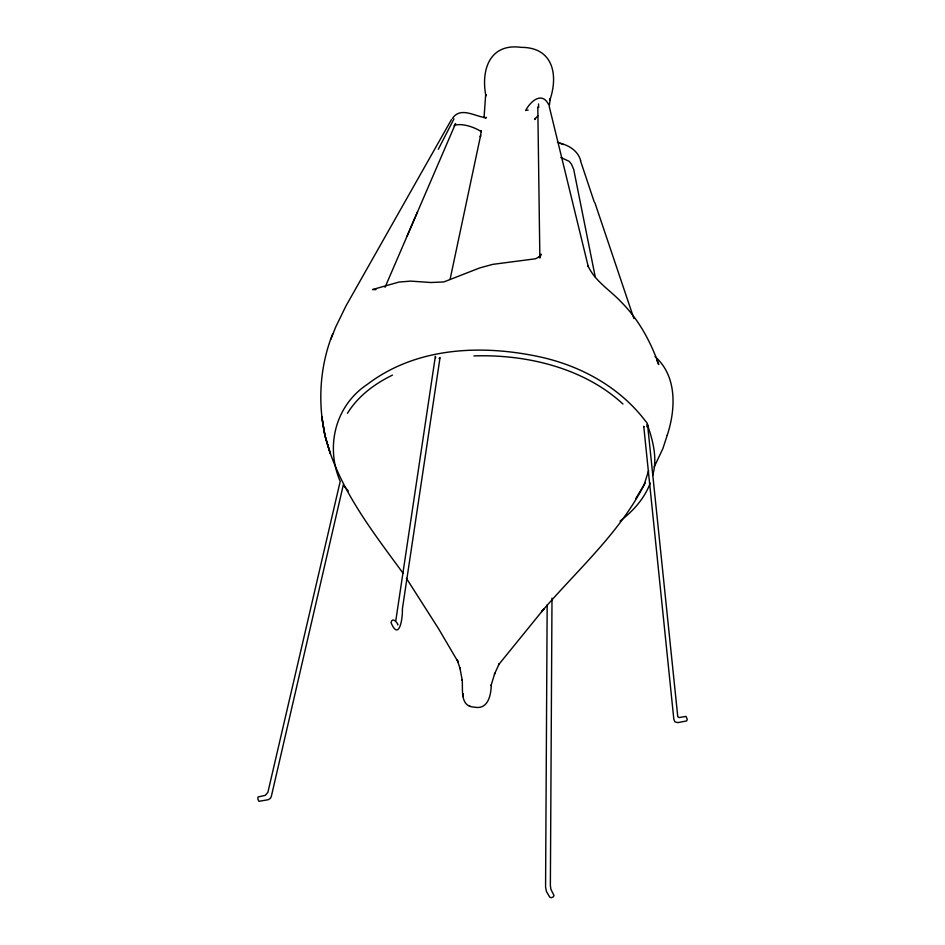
<?xml version="1.0" encoding="UTF-8"?>
<svg xmlns="http://www.w3.org/2000/svg" width="945" height="945" viewBox="0 0 945 945"><rect width="100%" height="100%" fill="white"/><g stroke="black" fill="none" stroke-linecap="round" stroke-linejoin="round"><path stroke-width="1.42" d="M547.167 604.906L545.572 887.024L546.47 891.631L549.813 897.207L551.278 897.75L553.286 896.911L554.03 895.553L550.923 889.363L550.368 885.654L551.998 598.15M549.34 105.71L550.238 98.646L549.836 100.194C558.495 75.269 553.309 47.297 521.238 47.356C489.475 42.974 480.816 70.225 485.907 95.941L485.706 94.346L484.029 117.723M535.012 118.243L534.693 119.531L537.847 115.692M395.813 620.617L435.361 356.348L435.704 357.812M480.662 134.97L480.343 136.954L481.3 130.764L481.288 131.721C476.185 128.024 462.684 122.626 454.533 125.354L455.348 124.728L454.179 126.051L455.573 123.582L385.04 287.304M480.462 136.21L450.056 279.484M648.601 470.657L644.136 484.714L635.749 498.641M652.641 475.489C657.72 458.419 652.936 440.583 647.301 424.317L646.805 426.833M667.253 435.184L662.894 448.556L654.164 467.031M667.205 435.326C675.734 409.539 677.352 376.181 655.074 356.643M330.915 339.149L335.617 327.218L345.964 305.944L451.45 119.602M332.805 333.585C319.93 365.786 317.603 401.708 324.95 435.503C338.015 487.596 372.082 530.901 403.196 573.414M650.207 483.119C644.514 498.558 632.996 511.221 620.074 521.073M407.177 235.907L417.536 211.834M438.303 149.298L453.966 118.881M645.187 482.8C620.014 532.897 577.312 569.835 541.485 611.828L543.847 609.017L498.523 664.819L499.173 663.851L494.495 674.057L494.802 673.242L491.046 685.562L491.223 684.877C491.176 695.083 487.951 710.038 474.378 707.132C459.624 706.683 463.05 689.543 462.199 679.739L462.282 680.483L459.884 667.832L460.109 668.729L457.262 660.012L458.195 662.126L438.634 628.827L406.397 578.293M347.453 413.319C358.06 396.085 374.444 383.93 392.458 375.106M485.565 118.408L486.486 117.334L485.848 117.7C475.04 116.554 460.498 106.242 452.431 118.456M643.923 426.833L643.746 426.266L673.832 719.275L674.907 721.862L677.86 722.618L686.72 720.917L687.228 719.216L685.999 716.393L679.136 717.562L677.778 716.747L648.034 429.231C648.022 426.289 647.904 423.006 645.435 421.045C619.436 386.659 579.604 365.124 537.859 356.454L537.764 356.43C480.45 344.452 416.237 347.335 367.77 384.06C333.987 406.326 325.73 448.095 340.212 481.359L267.896 792.312L265.332 795.336L258.02 796.966L257.902 799.328L258.942 801.313L268.167 799.73L270.4 798.336L271.333 796.411L343.354 484.714M439.059 358.545L440.063 357.482L402.369 609.005C402.853 618.455 399.014 641.726 391.017 622.613C392.529 615.455 399.097 625.306 397.774 624.858L397.561 624.645M473.917 355.922C526.696 354.151 584.14 368.066 622.956 404.035M375.968 289.654L372.531 289.548L398.991 282.071L410.579 281.114L430.92 282.508L443.855 281.941L479.658 267.955L492.699 264.376L535.52 258.776L540.067 256.319L539.063 257.453L541.107 254.134L539.867 258.044L537.799 106.962M528.16 110.057L525.621 110.47C530.558 101.339 541.898 90.933 548.75 104.765M557.373 142.128L563.433 144.526M560.29 143.297C569.481 145.554 578.068 151.07 580.691 160.65M560.881 157.531L569.185 161.335L571.477 164.206L573.698 169.403L595.267 277.05M469.003 705.643L469.819 705.986M348.28 490.939L344.193 486.214M657.035 360.695L658.748 364.557C650.692 341.724 638.82 319.823 621.692 302.506C610.47 290.351 594.984 281.421 588.003 265.864L588.286 266.75L549.269 106.572M580.454 160.65L594.228 201.935M594.889 202.714L633.894 318.559M538.52 103.938L538.65 107.529M330.277 453.435L324.95 435.503L321.902 417.135L324.95 435.503L330.277 453.435M463.074 696.489L463.062 693.913L463.074 696.489"/></g></svg>
